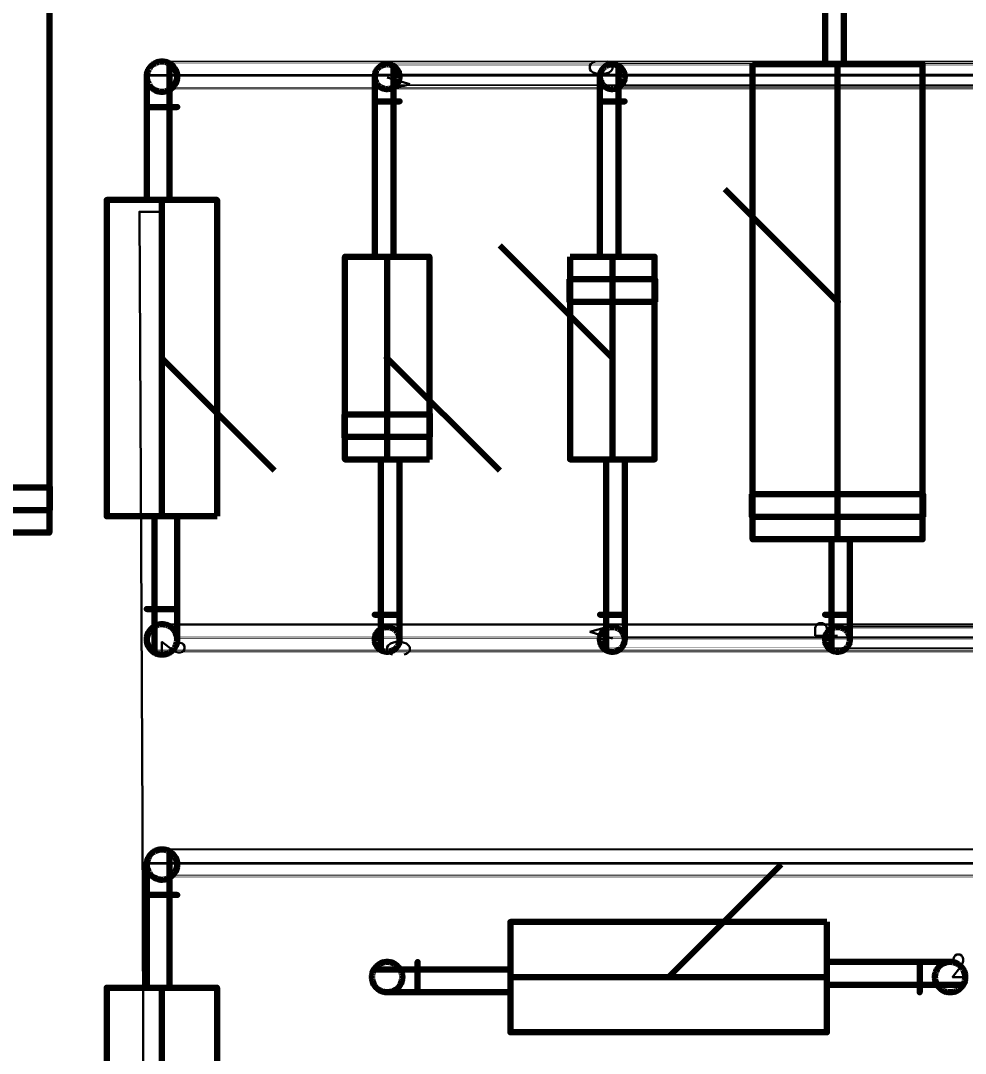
# Model space of a CAD drawing. Header units: inches. Extents: x -0.4 to 8, y -0.5 to 10.5.
# Drawn here: x 2.075 to 2.914, y 5.832 to 6.75 of the extents above; entities that cross this region are included whole.
import ezdxf

# ---------------------------------------------------------------- set-up
doc = ezdxf.new("R2010")
doc.units = ezdxf.units.IN
doc.header["$LTSCALE"] = 0.504853
doc.header["$MEASUREMENT"] = 0
for name, color, linetype in [('1', 7, 'Continuous'), ('2', 7, 'Continuous'), ('25', 7, 'Continuous'), ('3', 7, 'Continuous'), ('35', 7, 'Continuous'), ('5', 7, 'Continuous')]:
    doc.layers.add(name, color=color, linetype=linetype)
doc.styles.get("Standard").update_dxf_attribs({"font": 'ROMANS.SHX'})

# ---------------------------------------------------------------- blocks, each defined once
blk = doc.blocks.new('C9')
at = {"color": 1, "linetype": 'Continuous', "lineweight": 211}
for p, q in [((0.705, 0.1, 0.1), (0.095, 0.1, 0.1)), ((0.705, 0.1, 0.1), (0.095, 0.1, 0.1)), ((0.705, 0.1, 0.1), (0.095, 0.1, 0.1)), ((0.135, 0.1005, 0.1), (0.115, 0.1005, 0.1)), ((0.705, 0), (0.095, 0)), ((0.095, 0, 0.2), (0.705, 0, 0.2)), ((0.705, 0), (0.095, 0)), ((0.095, 0, 0.2), (0.705, 0, 0.2)), ((0.705, 0), (0.095, 0)), ((0.095, 0, 0.2), (0.705, 0, 0.2)), ((0.135, 0, -0.0005), (0.115, 0, -0.0005)), ((0.115, 0, 0.2005), (0.135, 0, 0.2005)), ((0.705, -0.1, 0.1), (0.095, -0.1, 0.1)), ((0.705, -0.1, 0.1), (0.095, -0.1, 0.1)), ((0.705, -0.1, 0.1), (0.095, -0.1, 0.1)), ((0.135, -0.1005, 0.1), (0.115, -0.1005, 0.1))]:
    blk.add_line(p, q, dxfattribs=at)
at = {"color": 1, "linetype": 'Continuous', "lineweight": 211, "extrusion": (-1, 0, 0)}
for centre, radius in [((0, 0.1, -0.095), 0.1), ((0, 0.1, -0.095), 0.1), ((0, 0.1, -0.095), 0.1), ((0, 0.1, -0.115), 0.1005)]:
    blk.add_circle(centre, radius, dxfattribs=at)
at = {"color": 1, "linetype": 'Continuous', "lineweight": 211, "extrusion": (1, 0, 0)}
for centre, radius in [((0, 0.1, 0.095), 0.1), ((0, 0.1, 0.135), 0.1005), ((0, 0.1, 0.705), 0.1), ((0, 0.1, 0.705), 0.1), ((0, 0.1, 0.705), 0.1), ((0, 0.1, 0.705), 0.1)]:
    blk.add_circle(centre, radius, dxfattribs=at)
at = {"layer": '1', "color": 2, "linetype": 'Continuous', "lineweight": 211}
for points, weights, knots in [([(0, -0.011, -0.082), (-0.019053, -0.011, -0.082), (-0.009526, 0.0055, -0.082), (0, 0.022, -0.082), (0.009526, 0.0055, -0.082), (0.019053, -0.011, -0.082), (0, -0.011, -0.082)], [1, 0.5, 1, 0.5, 1, 0.5, 1], [0, 0, 0, 0.3333333, 0.3333333, 0.6666667, 0.6666667, 1, 1, 1]), ([(0, -0.011, 0.078), (-0.019053, -0.011, 0.078), (-0.009526, 0.0055, 0.078), (0, 0.022, 0.078), (0.009526, 0.0055, 0.078), (0.019053, -0.011, 0.078), (0, -0.011, 0.078)], [1, 0.5, 1, 0.5, 1, 0.5, 1], [0, 0, 0, 0.3333333, 0.3333333, 0.6666667, 0.6666667, 1, 1, 1]), ([(0.022, -0.011, 0.1), (0.022, -0.011, 0.119053), (0.022, 0.0055, 0.109526), (0.022, 0.022, 0.1), (0.022, 0.0055, 0.090474), (0.022, -0.011, 0.080947), (0.022, -0.011, 0.1)], [1, 0.5, 1, 0.5, 1, 0.5, 1], [0, 0, 0, 0.3333333, 0.3333333, 0.6666667, 0.6666667, 1, 1, 1]), ([(0.095, -0.011, 0.1), (0.095, -0.011, 0.080947), (0.095, 0.0055, 0.090474), (0.095, 0.022, 0.1), (0.095, 0.0055, 0.109526), (0.095, -0.011, 0.119053), (0.095, -0.011, 0.1)], [1, 0.5, 1, 0.5, 1, 0.5, 1], [0, 0, 0, 0.3333333, 0.3333333, 0.6666667, 0.6666667, 1, 1, 1]), ([(0.8, 0.011, -0.082), (0.8, 0.011, -0.002), (0.8, 0.011, 0.078), (0.8, 0.011, 0.1), (0.778, 0.011, 0.1), (0.7415, 0.011, 0.1), (0.705, 0.011, 0.1)], [1, 1, 1, 0.707106781187, 1, 1, 1], [0, 0, 0, 0.605802, 0.605802, 0.7236028, 0.7236028, 1, 1, 1]), ([(0.705, 0.011, 0.1), (0.705, 0.011, 0.080947), (0.705, -0.0055, 0.090474), (0.705, -0.022, 0.1), (0.705, -0.0055, 0.109526), (0.705, 0.011, 0.119053), (0.705, 0.011, 0.1)], [1, 0.5, 1, 0.5, 1, 0.5, 1], [0, 0, 0, 0.3333333, 0.3333333, 0.6666667, 0.6666667, 1, 1, 1]), ([(0.778, 0.011, 0.1), (0.778, 0.011, 0.119053), (0.778, -0.0055, 0.109526), (0.778, -0.022, 0.1), (0.778, -0.0055, 0.090474), (0.778, 0.011, 0.080947), (0.778, 0.011, 0.1)], [1, 0.5, 1, 0.5, 1, 0.5, 1], [0, 0, 0, 0.3333333, 0.3333333, 0.6666667, 0.6666667, 1, 1, 1]), ([(0.8, 0.011, 0.078), (0.819053, 0.011, 0.078), (0.809526, -0.0055, 0.078), (0.8, -0.022, 0.078), (0.790474, -0.0055, 0.078), (0.780947, 0.011, 0.078), (0.8, 0.011, 0.078)], [1, 0.5, 1, 0.5, 1, 0.5, 1], [0, 0, 0, 0.3333333, 0.3333333, 0.6666667, 0.6666667, 1, 1, 1]), ([(0.8, 0.011, -0.082), (0.819053, 0.011, -0.082), (0.809526, -0.0055, -0.082), (0.8, -0.022, -0.082), (0.790474, -0.0055, -0.082), (0.780947, 0.011, -0.082), (0.8, 0.011, -0.082)], [1, 0.5, 1, 0.5, 1, 0.5, 1], [0, 0, 0, 0.3333333, 0.3333333, 0.6666667, 0.6666667, 1, 1, 1]), ([(0.095, 0.0055, 0.109526), (0.0585, 0.0055, 0.109526), (0.022, 0.0055, 0.109526), (-0.009526, 0.0055, 0.109526), (-0.009526, 0.0055, 0.078), (-0.009526, 0.0055, -0.002), (-0.009526, 0.0055, -0.082)], [1, 1, 1, 0.707106781187, 1, 1, 1], [0, 0, 0, 0.2763972, 0.2763972, 0.394198, 0.394198, 1, 1, 1]), ([(0.095, 0.0055, 0.090474), (0.0585, 0.0055, 0.090474), (0.022, 0.0055, 0.090474), (0.009526, 0.0055, 0.090474), (0.009526, 0.0055, 0.078), (0.009526, 0.0055, -0.002), (0.009526, 0.0055, -0.082)], [1, 1, 1, 0.707106781187, 1, 1, 1], [0, 0, 0, 0.2763972, 0.2763972, 0.394198, 0.394198, 1, 1, 1]), ([(0.705, -0.0055, 0.109526), (0.7415, -0.0055, 0.109526), (0.778, -0.0055, 0.109526), (0.809526, -0.0055, 0.109526), (0.809526, -0.0055, 0.078), (0.809526, -0.0055, -0.002), (0.809526, -0.0055, -0.082)], [1, 1, 1, 0.707106781187, 1, 1, 1], [0, 0, 0, 0.2763972, 0.2763972, 0.394198, 0.394198, 1, 1, 1]), ([(0.705, -0.0055, 0.090474), (0.7415, -0.0055, 0.090474), (0.778, -0.0055, 0.090474), (0.790474, -0.0055, 0.090474), (0.790474, -0.0055, 0.078), (0.790474, -0.0055, -0.002), (0.790474, -0.0055, -0.082)], [1, 1, 1, 0.707106781187, 1, 1, 1], [0, 0, 0, 0.2763972, 0.2763972, 0.394198, 0.394198, 1, 1, 1]), ([(0, -0.011, -0.082), (0, -0.011, -0.002), (0, -0.011, 0.078), (0, -0.011, 0.1), (0.022, -0.011, 0.1), (0.0585, -0.011, 0.1), (0.095, -0.011, 0.1)], [1, 1, 1, 0.707106781187, 1, 1, 1], [0, 0, 0, 0.605802, 0.605802, 0.7236028, 0.7236028, 1, 1, 1])]:
    blk.add_rational_spline(points, weights, degree=2, knots=knots, dxfattribs=at)
at = {"layer": '2', "color": 2, "linetype": 'Continuous', "lineweight": 211}
blk.add_line((0.4, 0, 0.1), (0.5, 0.1, 0.2), dxfattribs=at)
blk.add_point((0.4, 0, 0.1), dxfattribs=at)
at = {"layer": '3', "color": 2, "linetype": 'Continuous', "lineweight": 211, "char_height": 0.02, "attachment_point": 1}
for s, insert in [('{\\W0.934950;P}', (0, 0.02)), ('{\\W0.934950;N}', (0.8, 0.02))]:
    blk.add_mtext(s, dxfattribs=dict(at, insert=insert))
blk = doc.blocks.new('CR4')
at = {"color": 1, "linetype": 'Continuous', "lineweight": 211}
for p, q in [((0.34, 0.0375, 0.0375), (0.16, 0.0375, 0.0375)), ((0.34, 0.0375, 0.0375), (0.16, 0.0375, 0.0375)), ((0.34, 0.0375, 0.0375), (0.16, 0.0375, 0.0375)), ((0.32, 0.038, 0.0375), (0.3, 0.038, 0.0375)), ((0.34, 0), (0.16, 0)), ((0.16, 0, 0.075), (0.34, 0, 0.075)), ((0.34, 0), (0.16, 0)), ((0.16, 0, 0.075), (0.34, 0, 0.075)), ((0.34, 0), (0.16, 0)), ((0.16, 0, 0.075), (0.34, 0, 0.075)), ((0.3, 0, 0.0755), (0.32, 0, 0.0755)), ((0.3, 0, -0.0005), (0.32, 0, -0.0005)), ((0.34, -0.0375, 0.0375), (0.16, -0.0375, 0.0375)), ((0.34, -0.0375, 0.0375), (0.16, -0.0375, 0.0375)), ((0.34, -0.0375, 0.0375), (0.16, -0.0375, 0.0375)), ((0.3, -0.038, 0.0375), (0.32, -0.038, 0.0375))]:
    blk.add_line(p, q, dxfattribs=at)
at = {"color": 1, "linetype": 'Continuous', "lineweight": 211, "extrusion": (-1, 0, 0)}
for centre, radius in [((0, 0.0375, -0.16), 0.0375), ((0, 0.0375, -0.16), 0.0375), ((0, 0.0375, -0.16), 0.0375), ((0, 0.0375, -0.3), 0.038)]:
    blk.add_circle(centre, radius, dxfattribs=at)
at = {"color": 1, "linetype": 'Continuous', "lineweight": 211, "extrusion": (1, 0, 0)}
for centre, radius in [((0, 0.0375, 0.16), 0.0375), ((0, 0.0375, 0.32), 0.038), ((0, 0.0375, 0.34), 0.0375), ((0, 0.0375, 0.34), 0.0375), ((0, 0.0375, 0.34), 0.0375), ((0, 0.0375, 0.34), 0.0375)]:
    blk.add_circle(centre, radius, dxfattribs=at)
at = {"layer": '1', "color": 2, "linetype": 'Continuous', "lineweight": 211}
for points, weights, knots in [([(0, -0.011, -0.082), (-0.019053, -0.011, -0.082), (-0.009526, 0.0055, -0.082), (0, 0.022, -0.082), (0.009526, 0.0055, -0.082), (0.019053, -0.011, -0.082), (0, -0.011, -0.082)], [1, 0.5, 1, 0.5, 1, 0.5, 1], [0, 0, 0, 0.3333333, 0.3333333, 0.6666667, 0.6666667, 1, 1, 1]), ([(0, -0.011, 0.0155), (-0.019053, -0.011, 0.0155), (-0.009526, 0.0055, 0.0155), (0, 0.022, 0.0155), (0.009526, 0.0055, 0.0155), (0.019053, -0.011, 0.0155), (0, -0.011, 0.0155)], [1, 0.5, 1, 0.5, 1, 0.5, 1], [0, 0, 0, 0.3333333, 0.3333333, 0.6666667, 0.6666667, 1, 1, 1]), ([(0.022, -0.011, 0.0375), (0.022, -0.011, 0.056553), (0.022, 0.0055, 0.047026), (0.022, 0.022, 0.0375), (0.022, 0.0055, 0.027974), (0.022, -0.011, 0.018447), (0.022, -0.011, 0.0375)], [1, 0.5, 1, 0.5, 1, 0.5, 1], [0, 0, 0, 0.3333333, 0.3333333, 0.6666667, 0.6666667, 1, 1, 1]), ([(0.16, -0.011, 0.0375), (0.16, -0.011, 0.018447), (0.16, 0.0055, 0.027974), (0.16, 0.022, 0.0375), (0.16, 0.0055, 0.047026), (0.16, -0.011, 0.056553), (0.16, -0.011, 0.0375)], [1, 0.5, 1, 0.5, 1, 0.5, 1], [0, 0, 0, 0.3333333, 0.3333333, 0.6666667, 0.6666667, 1, 1, 1]), ([(0.5, 0.011, -0.082), (0.5, 0.011, -0.03325), (0.5, 0.011, 0.0155), (0.5, 0.011, 0.0375), (0.478, 0.011, 0.0375), (0.409, 0.011, 0.0375), (0.34, 0.011, 0.0375)], [1, 1, 1, 0.707106781187, 1, 1, 1], [0, 0, 0, 0.365699, 0.365699, 0.4823952, 0.4823952, 1, 1, 1]), ([(0.34, 0.011, 0.0375), (0.34, 0.011, 0.018447), (0.34, -0.0055, 0.027974), (0.34, -0.022, 0.0375), (0.34, -0.0055, 0.047026), (0.34, 0.011, 0.056553), (0.34, 0.011, 0.0375)], [1, 0.5, 1, 0.5, 1, 0.5, 1], [0, 0, 0, 0.3333333, 0.3333333, 0.6666667, 0.6666667, 1, 1, 1]), ([(0.478, 0.011, 0.0375), (0.478, 0.011, 0.056553), (0.478, -0.0055, 0.047026), (0.478, -0.022, 0.0375), (0.478, -0.0055, 0.027974), (0.478, 0.011, 0.018447), (0.478, 0.011, 0.0375)], [1, 0.5, 1, 0.5, 1, 0.5, 1], [0, 0, 0, 0.3333333, 0.3333333, 0.6666667, 0.6666667, 1, 1, 1]), ([(0.5, 0.011, 0.0155), (0.519053, 0.011, 0.0155), (0.509526, -0.0055, 0.0155), (0.5, -0.022, 0.0155), (0.490474, -0.0055, 0.0155), (0.480947, 0.011, 0.0155), (0.5, 0.011, 0.0155)], [1, 0.5, 1, 0.5, 1, 0.5, 1], [0, 0, 0, 0.3333333, 0.3333333, 0.6666667, 0.6666667, 1, 1, 1]), ([(0.5, 0.011, -0.082), (0.519053, 0.011, -0.082), (0.509526, -0.0055, -0.082), (0.5, -0.022, -0.082), (0.490474, -0.0055, -0.082), (0.480947, 0.011, -0.082), (0.5, 0.011, -0.082)], [1, 0.5, 1, 0.5, 1, 0.5, 1], [0, 0, 0, 0.3333333, 0.3333333, 0.6666667, 0.6666667, 1, 1, 1]), ([(0.16, 0.0055, 0.047026), (0.091, 0.0055, 0.047026), (0.022, 0.0055, 0.047026), (-0.009526, 0.0055, 0.047026), (-0.009526, 0.0055, 0.0155), (-0.009526, 0.0055, -0.03325), (-0.009526, 0.0055, -0.082)], [1, 1, 1, 0.707106781187, 1, 1, 1], [0, 0, 0, 0.5176048, 0.5176048, 0.634301, 0.634301, 1, 1, 1]), ([(0.16, 0.0055, 0.027974), (0.091, 0.0055, 0.027974), (0.022, 0.0055, 0.027974), (0.009526, 0.0055, 0.027974), (0.009526, 0.0055, 0.0155), (0.009526, 0.0055, -0.03325), (0.009526, 0.0055, -0.082)], [1, 1, 1, 0.707106781187, 1, 1, 1], [0, 0, 0, 0.5176048, 0.5176048, 0.634301, 0.634301, 1, 1, 1]), ([(0.34, -0.0055, 0.047026), (0.409, -0.0055, 0.047026), (0.478, -0.0055, 0.047026), (0.509526, -0.0055, 0.047026), (0.509526, -0.0055, 0.0155), (0.509526, -0.0055, -0.03325), (0.509526, -0.0055, -0.082)], [1, 1, 1, 0.707106781187, 1, 1, 1], [0, 0, 0, 0.5176048, 0.5176048, 0.634301, 0.634301, 1, 1, 1]), ([(0.34, -0.0055, 0.027974), (0.409, -0.0055, 0.027974), (0.478, -0.0055, 0.027974), (0.490474, -0.0055, 0.027974), (0.490474, -0.0055, 0.0155), (0.490474, -0.0055, -0.03325), (0.490474, -0.0055, -0.082)], [1, 1, 1, 0.707106781187, 1, 1, 1], [0, 0, 0, 0.5176048, 0.5176048, 0.634301, 0.634301, 1, 1, 1]), ([(0, -0.011, -0.082), (0, -0.011, -0.03325), (0, -0.011, 0.0155), (0, -0.011, 0.0375), (0.022, -0.011, 0.0375), (0.091, -0.011, 0.0375), (0.16, -0.011, 0.0375)], [1, 1, 1, 0.707106781187, 1, 1, 1], [0, 0, 0, 0.365699, 0.365699, 0.4823952, 0.4823952, 1, 1, 1])]:
    blk.add_rational_spline(points, weights, degree=2, knots=knots, dxfattribs=at)
at = {"layer": '2', "color": 2, "linetype": 'Continuous', "lineweight": 211}
blk.add_line((0.25, 0, 0.0375), (0.35, 0.1, 0.1375), dxfattribs=at)
blk.add_point((0.25, 0, 0.0375), dxfattribs=at)
at = {"layer": '3', "color": 2, "linetype": 'Continuous', "lineweight": 211, "char_height": 0.02, "attachment_point": 1}
for s, insert in [('{\\W0.859491;A}', (0, 0.02)), ('{\\W0.872620;C}', (0.5, 0.02))]:
    blk.add_mtext(s, dxfattribs=dict(at, insert=insert))
blk = doc.blocks.new('CR5')
at = {"color": 1, "linetype": 'Continuous', "lineweight": 211}
for p, q in [((0.34, 0.0375, 0.0375), (0.16, 0.0375, 0.0375)), ((0.34, 0.0375, 0.0375), (0.16, 0.0375, 0.0375)), ((0.34, 0.0375, 0.0375), (0.16, 0.0375, 0.0375)), ((0.32, 0.038, 0.0375), (0.3, 0.038, 0.0375)), ((0.34, 0), (0.16, 0)), ((0.16, 0, 0.075), (0.34, 0, 0.075)), ((0.34, 0), (0.16, 0)), ((0.16, 0, 0.075), (0.34, 0, 0.075)), ((0.34, 0), (0.16, 0)), ((0.16, 0, 0.075), (0.34, 0, 0.075)), ((0.3, 0, 0.0755), (0.32, 0, 0.0755)), ((0.3, 0, -0.0005), (0.32, 0, -0.0005)), ((0.34, -0.0375, 0.0375), (0.16, -0.0375, 0.0375)), ((0.34, -0.0375, 0.0375), (0.16, -0.0375, 0.0375)), ((0.34, -0.0375, 0.0375), (0.16, -0.0375, 0.0375)), ((0.3, -0.038, 0.0375), (0.32, -0.038, 0.0375))]:
    blk.add_line(p, q, dxfattribs=at)
at = {"color": 1, "linetype": 'Continuous', "lineweight": 211, "extrusion": (-1, 0, 0)}
for centre, radius in [((0, 0.0375, -0.16), 0.0375), ((0, 0.0375, -0.16), 0.0375), ((0, 0.0375, -0.16), 0.0375), ((0, 0.0375, -0.3), 0.038)]:
    blk.add_circle(centre, radius, dxfattribs=at)
at = {"color": 1, "linetype": 'Continuous', "lineweight": 211, "extrusion": (1, 0, 0)}
for centre, radius in [((0, 0.0375, 0.16), 0.0375), ((0, 0.0375, 0.32), 0.038), ((0, 0.0375, 0.34), 0.0375), ((0, 0.0375, 0.34), 0.0375), ((0, 0.0375, 0.34), 0.0375), ((0, 0.0375, 0.34), 0.0375)]:
    blk.add_circle(centre, radius, dxfattribs=at)
at = {"layer": '1', "color": 2, "linetype": 'Continuous', "lineweight": 211}
for points, weights, knots in [([(0, -0.011, -0.082), (-0.019053, -0.011, -0.082), (-0.009526, 0.0055, -0.082), (0, 0.022, -0.082), (0.009526, 0.0055, -0.082), (0.019053, -0.011, -0.082), (0, -0.011, -0.082)], [1, 0.5, 1, 0.5, 1, 0.5, 1], [0, 0, 0, 0.3333333, 0.3333333, 0.6666667, 0.6666667, 1, 1, 1]), ([(0, -0.011, 0.0155), (-0.019053, -0.011, 0.0155), (-0.009526, 0.0055, 0.0155), (0, 0.022, 0.0155), (0.009526, 0.0055, 0.0155), (0.019053, -0.011, 0.0155), (0, -0.011, 0.0155)], [1, 0.5, 1, 0.5, 1, 0.5, 1], [0, 0, 0, 0.3333333, 0.3333333, 0.6666667, 0.6666667, 1, 1, 1]), ([(0.022, -0.011, 0.0375), (0.022, -0.011, 0.056553), (0.022, 0.0055, 0.047026), (0.022, 0.022, 0.0375), (0.022, 0.0055, 0.027974), (0.022, -0.011, 0.018447), (0.022, -0.011, 0.0375)], [1, 0.5, 1, 0.5, 1, 0.5, 1], [0, 0, 0, 0.3333333, 0.3333333, 0.6666667, 0.6666667, 1, 1, 1]), ([(0.16, -0.011, 0.0375), (0.16, -0.011, 0.018447), (0.16, 0.0055, 0.027974), (0.16, 0.022, 0.0375), (0.16, 0.0055, 0.047026), (0.16, -0.011, 0.056553), (0.16, -0.011, 0.0375)], [1, 0.5, 1, 0.5, 1, 0.5, 1], [0, 0, 0, 0.3333333, 0.3333333, 0.6666667, 0.6666667, 1, 1, 1]), ([(0.5, 0.011, -0.082), (0.5, 0.011, -0.03325), (0.5, 0.011, 0.0155), (0.5, 0.011, 0.0375), (0.478, 0.011, 0.0375), (0.409, 0.011, 0.0375), (0.34, 0.011, 0.0375)], [1, 1, 1, 0.707106781187, 1, 1, 1], [0, 0, 0, 0.365699, 0.365699, 0.4823952, 0.4823952, 1, 1, 1]), ([(0.34, 0.011, 0.0375), (0.34, 0.011, 0.018447), (0.34, -0.0055, 0.027974), (0.34, -0.022, 0.0375), (0.34, -0.0055, 0.047026), (0.34, 0.011, 0.056553), (0.34, 0.011, 0.0375)], [1, 0.5, 1, 0.5, 1, 0.5, 1], [0, 0, 0, 0.3333333, 0.3333333, 0.6666667, 0.6666667, 1, 1, 1]), ([(0.478, 0.011, 0.0375), (0.478, 0.011, 0.056553), (0.478, -0.0055, 0.047026), (0.478, -0.022, 0.0375), (0.478, -0.0055, 0.027974), (0.478, 0.011, 0.018447), (0.478, 0.011, 0.0375)], [1, 0.5, 1, 0.5, 1, 0.5, 1], [0, 0, 0, 0.3333333, 0.3333333, 0.6666667, 0.6666667, 1, 1, 1]), ([(0.5, 0.011, 0.0155), (0.519053, 0.011, 0.0155), (0.509526, -0.0055, 0.0155), (0.5, -0.022, 0.0155), (0.490474, -0.0055, 0.0155), (0.480947, 0.011, 0.0155), (0.5, 0.011, 0.0155)], [1, 0.5, 1, 0.5, 1, 0.5, 1], [0, 0, 0, 0.3333333, 0.3333333, 0.6666667, 0.6666667, 1, 1, 1]), ([(0.5, 0.011, -0.082), (0.519053, 0.011, -0.082), (0.509526, -0.0055, -0.082), (0.5, -0.022, -0.082), (0.490474, -0.0055, -0.082), (0.480947, 0.011, -0.082), (0.5, 0.011, -0.082)], [1, 0.5, 1, 0.5, 1, 0.5, 1], [0, 0, 0, 0.3333333, 0.3333333, 0.6666667, 0.6666667, 1, 1, 1]), ([(0.16, 0.0055, 0.047026), (0.091, 0.0055, 0.047026), (0.022, 0.0055, 0.047026), (-0.009526, 0.0055, 0.047026), (-0.009526, 0.0055, 0.0155), (-0.009526, 0.0055, -0.03325), (-0.009526, 0.0055, -0.082)], [1, 1, 1, 0.707106781187, 1, 1, 1], [0, 0, 0, 0.5176048, 0.5176048, 0.634301, 0.634301, 1, 1, 1]), ([(0.16, 0.0055, 0.027974), (0.091, 0.0055, 0.027974), (0.022, 0.0055, 0.027974), (0.009526, 0.0055, 0.027974), (0.009526, 0.0055, 0.0155), (0.009526, 0.0055, -0.03325), (0.009526, 0.0055, -0.082)], [1, 1, 1, 0.707106781187, 1, 1, 1], [0, 0, 0, 0.5176048, 0.5176048, 0.634301, 0.634301, 1, 1, 1]), ([(0.34, -0.0055, 0.047026), (0.409, -0.0055, 0.047026), (0.478, -0.0055, 0.047026), (0.509526, -0.0055, 0.047026), (0.509526, -0.0055, 0.0155), (0.509526, -0.0055, -0.03325), (0.509526, -0.0055, -0.082)], [1, 1, 1, 0.707106781187, 1, 1, 1], [0, 0, 0, 0.5176048, 0.5176048, 0.634301, 0.634301, 1, 1, 1]), ([(0.34, -0.0055, 0.027974), (0.409, -0.0055, 0.027974), (0.478, -0.0055, 0.027974), (0.490474, -0.0055, 0.027974), (0.490474, -0.0055, 0.0155), (0.490474, -0.0055, -0.03325), (0.490474, -0.0055, -0.082)], [1, 1, 1, 0.707106781187, 1, 1, 1], [0, 0, 0, 0.5176048, 0.5176048, 0.634301, 0.634301, 1, 1, 1]), ([(0, -0.011, -0.082), (0, -0.011, -0.03325), (0, -0.011, 0.0155), (0, -0.011, 0.0375), (0.022, -0.011, 0.0375), (0.091, -0.011, 0.0375), (0.16, -0.011, 0.0375)], [1, 1, 1, 0.707106781187, 1, 1, 1], [0, 0, 0, 0.365699, 0.365699, 0.4823952, 0.4823952, 1, 1, 1])]:
    blk.add_rational_spline(points, weights, degree=2, knots=knots, dxfattribs=at)
at = {"layer": '2', "color": 2, "linetype": 'Continuous', "lineweight": 211}
blk.add_line((0.25, 0, 0.0375), (0.35, 0.1, 0.1375), dxfattribs=at)
blk.add_point((0.25, 0, 0.0375), dxfattribs=at)
at = {"layer": '3', "color": 2, "linetype": 'Continuous', "lineweight": 211, "char_height": 0.02, "attachment_point": 1}
for s, insert in [('{\\W0.859491;A}', (0, 0.02)), ('{\\W0.872620;C}', (0.5, 0.02))]:
    blk.add_mtext(s, dxfattribs=dict(at, insert=insert))
blk = doc.blocks.new('35085')
at = {"color": 1, "linetype": 'Continuous', "lineweight": 211}
for p, q in [((0.3905, 0.049, 0.049), (0.1095, 0.049, 0.049)), ((0.3905, 0.049, 0.049), (0.1095, 0.049, 0.049)), ((0.3905, 0.049, 0.049), (0.1095, 0.049, 0.049)), ((0.1095, 0, 0.098), (0.3905, 0, 0.098)), ((0.3905, 0), (0.1095, 0)), ((0.1095, 0, 0.098), (0.3905, 0, 0.098)), ((0.3905, 0), (0.1095, 0)), ((0.1095, 0, 0.098), (0.3905, 0, 0.098)), ((0.3905, 0), (0.1095, 0)), ((0.3905, -0.049, 0.049), (0.1095, -0.049, 0.049)), ((0.3905, -0.049, 0.049), (0.1095, -0.049, 0.049)), ((0.3905, -0.049, 0.049), (0.1095, -0.049, 0.049))]:
    blk.add_line(p, q, dxfattribs=at)
at = {"color": 1, "linetype": 'Continuous', "lineweight": 211, "extrusion": (-1, 0, 0)}
blk.add_circle((0, 0.049, -0.1095), 0.049, dxfattribs=at)
blk.add_circle((0, 0.049, -0.1095), 0.049, dxfattribs=at)
blk.add_circle((0, 0.049, -0.1095), 0.049, dxfattribs=at)
at = {"color": 1, "linetype": 'Continuous', "lineweight": 211, "extrusion": (1, 0, 0)}
for centre in [(0, 0.049, 0.1095), (0, 0.049, 0.3905), (0, 0.049, 0.3905), (0, 0.049, 0.3905), (0, 0.049, 0.3905)]:
    blk.add_circle(centre, 0.049, dxfattribs=at)
at = {"layer": '1', "color": 2, "linetype": 'Continuous', "lineweight": 211}
for points, weights, knots in [([(0, -0.0135, -0.082), (-0.023383, -0.0135, -0.082), (-0.011691, 0.00675, -0.082), (0, 0.027, -0.082), (0.011691, 0.00675, -0.082), (0.023383, -0.0135, -0.082), (0, -0.0135, -0.082)], [1, 0.5, 1, 0.5, 1, 0.5, 1], [0, 0, 0, 0.3333333, 0.3333333, 0.6666667, 0.6666667, 1, 1, 1]), ([(0, -0.0135, 0.022), (-0.023383, -0.0135, 0.022), (-0.011691, 0.00675, 0.022), (0, 0.027, 0.022), (0.011691, 0.00675, 0.022), (0.023383, -0.0135, 0.022), (0, -0.0135, 0.022)], [1, 0.5, 1, 0.5, 1, 0.5, 1], [0, 0, 0, 0.3333333, 0.3333333, 0.6666667, 0.6666667, 1, 1, 1]), ([(0.027, -0.0135, 0.049), (0.027, -0.0135, 0.072383), (0.027, 0.00675, 0.060691), (0.027, 0.027, 0.049), (0.027, 0.00675, 0.037309), (0.027, -0.0135, 0.025617), (0.027, -0.0135, 0.049)], [1, 0.5, 1, 0.5, 1, 0.5, 1], [0, 0, 0, 0.3333333, 0.3333333, 0.6666667, 0.6666667, 1, 1, 1]), ([(0.1095, -0.0135, 0.049), (0.1095, -0.0135, 0.025617), (0.1095, 0.00675, 0.037309), (0.1095, 0.027, 0.049), (0.1095, 0.00675, 0.060691), (0.1095, -0.0135, 0.072383), (0.1095, -0.0135, 0.049)], [1, 0.5, 1, 0.5, 1, 0.5, 1], [0, 0, 0, 0.3333333, 0.3333333, 0.6666667, 0.6666667, 1, 1, 1]), ([(0.5, 0.0135, -0.082), (0.5, 0.0135, -0.03), (0.5, 0.0135, 0.022), (0.5, 0.0135, 0.049), (0.473, 0.0135, 0.049), (0.43175, 0.0135, 0.049), (0.3905, 0.0135, 0.049)], [1, 1, 1, 0.707106781187, 1, 1, 1], [0, 0, 0, 0.4628728, 0.4628728, 0.6328173, 0.6328173, 1, 1, 1]), ([(0.3905, 0.0135, 0.049), (0.3905, 0.0135, 0.025617), (0.3905, -0.00675, 0.037309), (0.3905, -0.027, 0.049), (0.3905, -0.00675, 0.060691), (0.3905, 0.0135, 0.072383), (0.3905, 0.0135, 0.049)], [1, 0.5, 1, 0.5, 1, 0.5, 1], [0, 0, 0, 0.3333333, 0.3333333, 0.6666667, 0.6666667, 1, 1, 1]), ([(0.473, 0.0135, 0.049), (0.473, 0.0135, 0.072383), (0.473, -0.00675, 0.060691), (0.473, -0.027, 0.049), (0.473, -0.00675, 0.037309), (0.473, 0.0135, 0.025617), (0.473, 0.0135, 0.049)], [1, 0.5, 1, 0.5, 1, 0.5, 1], [0, 0, 0, 0.3333333, 0.3333333, 0.6666667, 0.6666667, 1, 1, 1]), ([(0.5, 0.0135, 0.022), (0.523383, 0.0135, 0.022), (0.511691, -0.00675, 0.022), (0.5, -0.027, 0.022), (0.488309, -0.00675, 0.022), (0.476617, 0.0135, 0.022), (0.5, 0.0135, 0.022)], [1, 0.5, 1, 0.5, 1, 0.5, 1], [0, 0, 0, 0.3333333, 0.3333333, 0.6666667, 0.6666667, 1, 1, 1]), ([(0.5, 0.0135, -0.082), (0.523383, 0.0135, -0.082), (0.511691, -0.00675, -0.082), (0.5, -0.027, -0.082), (0.488309, -0.00675, -0.082), (0.476617, 0.0135, -0.082), (0.5, 0.0135, -0.082)], [1, 0.5, 1, 0.5, 1, 0.5, 1], [0, 0, 0, 0.3333333, 0.3333333, 0.6666667, 0.6666667, 1, 1, 1]), ([(0.1095, 0.00675, 0.060691), (0.06825, 0.00675, 0.060691), (0.027, 0.00675, 0.060691), (-0.011691, 0.00675, 0.060691), (-0.011691, 0.00675, 0.022), (-0.011691, 0.00675, -0.03), (-0.011691, 0.00675, -0.082)], [1, 1, 1, 0.707106781187, 1, 1, 1], [0, 0, 0, 0.3671827, 0.3671827, 0.5371272, 0.5371272, 1, 1, 1]), ([(0.1095, 0.00675, 0.037309), (0.06825, 0.00675, 0.037309), (0.027, 0.00675, 0.037309), (0.011691, 0.00675, 0.037309), (0.011691, 0.00675, 0.022), (0.011691, 0.00675, -0.03), (0.011691, 0.00675, -0.082)], [1, 1, 1, 0.707106781187, 1, 1, 1], [0, 0, 0, 0.3671827, 0.3671827, 0.5371272, 0.5371272, 1, 1, 1]), ([(0.3905, -0.00675, 0.060691), (0.43175, -0.00675, 0.060691), (0.473, -0.00675, 0.060691), (0.511691, -0.00675, 0.060691), (0.511691, -0.00675, 0.022), (0.511691, -0.00675, -0.03), (0.511691, -0.00675, -0.082)], [1, 1, 1, 0.707106781187, 1, 1, 1], [0, 0, 0, 0.3671827, 0.3671827, 0.5371272, 0.5371272, 1, 1, 1]), ([(0.3905, -0.00675, 0.037309), (0.43175, -0.00675, 0.037309), (0.473, -0.00675, 0.037309), (0.488309, -0.00675, 0.037309), (0.488309, -0.00675, 0.022), (0.488309, -0.00675, -0.03), (0.488309, -0.00675, -0.082)], [1, 1, 1, 0.707106781187, 1, 1, 1], [0, 0, 0, 0.3671827, 0.3671827, 0.5371272, 0.5371272, 1, 1, 1]), ([(0, -0.0135, -0.082), (0, -0.0135, -0.03), (0, -0.0135, 0.022), (0, -0.0135, 0.049), (0.027, -0.0135, 0.049), (0.06825, -0.0135, 0.049), (0.1095, -0.0135, 0.049)], [1, 1, 1, 0.707106781187, 1, 1, 1], [0, 0, 0, 0.4628728, 0.4628728, 0.6328173, 0.6328173, 1, 1, 1])]:
    blk.add_rational_spline(points, weights, degree=2, knots=knots, dxfattribs=at)
at = {"layer": '2', "color": 2, "linetype": 'Continuous', "lineweight": 211}
blk.add_line((0.25, 0, 0.049), (0.35, 0.1, 0.149), dxfattribs=at)
blk.add_point((0.25, 0, 0.049), dxfattribs=at)
at = {"layer": '3', "color": 2, "linetype": 'Continuous', "lineweight": 211, "insert": (0.5, 0.02), "char_height": 0.02, "attachment_point": 1}
blk.add_mtext('{\\W0.852075;2}', dxfattribs=at)
blk = doc.blocks.new('C10')
at = {"color": 1, "linetype": 'Continuous', "lineweight": 211}
for p, q in [((0.511, 0.0755, 0.0755), (0.089, 0.0755, 0.0755)), ((0.511, 0.0755, 0.0755), (0.089, 0.0755, 0.0755)), ((0.511, 0.0755, 0.0755), (0.089, 0.0755, 0.0755)), ((0.129, 0.076, 0.0755), (0.109, 0.076, 0.0755)), ((0.511, 0), (0.089, 0)), ((0.089, 0, 0.151), (0.511, 0, 0.151)), ((0.511, 0), (0.089, 0)), ((0.089, 0, 0.151), (0.511, 0, 0.151)), ((0.511, 0), (0.089, 0)), ((0.089, 0, 0.151), (0.511, 0, 0.151)), ((0.129, 0, -0.0005), (0.109, 0, -0.0005)), ((0.109, 0, 0.1515), (0.129, 0, 0.1515)), ((0.511, -0.0755, 0.0755), (0.089, -0.0755, 0.0755)), ((0.511, -0.0755, 0.0755), (0.089, -0.0755, 0.0755)), ((0.511, -0.0755, 0.0755), (0.089, -0.0755, 0.0755)), ((0.129, -0.076, 0.0755), (0.109, -0.076, 0.0755))]:
    blk.add_line(p, q, dxfattribs=at)
at = {"color": 1, "linetype": 'Continuous', "lineweight": 211, "extrusion": (-1, 0, 0)}
for centre, radius in [((0, 0.0755, -0.089), 0.0755), ((0, 0.0755, -0.089), 0.0755), ((0, 0.0755, -0.089), 0.0755), ((0, 0.0755, -0.109), 0.076)]:
    blk.add_circle(centre, radius, dxfattribs=at)
at = {"color": 1, "linetype": 'Continuous', "lineweight": 211, "extrusion": (1, 0, 0)}
for centre, radius in [((0, 0.0755, 0.089), 0.0755), ((0, 0.0755, 0.129), 0.076), ((0, 0.0755, 0.511), 0.0755), ((0, 0.0755, 0.511), 0.0755), ((0, 0.0755, 0.511), 0.0755), ((0, 0.0755, 0.511), 0.0755)]:
    blk.add_circle(centre, radius, dxfattribs=at)
at = {"layer": '1', "color": 2, "linetype": 'Continuous', "lineweight": 211}
for points, weights, knots in [([(0, -0.011, -0.082), (-0.019053, -0.011, -0.082), (-0.009526, 0.0055, -0.082), (0, 0.022, -0.082), (0.009526, 0.0055, -0.082), (0.019053, -0.011, -0.082), (0, -0.011, -0.082)], [1, 0.5, 1, 0.5, 1, 0.5, 1], [0, 0, 0, 0.3333333, 0.3333333, 0.6666667, 0.6666667, 1, 1, 1]), ([(0, -0.011, 0.0535), (-0.019053, -0.011, 0.0535), (-0.009526, 0.0055, 0.0535), (0, 0.022, 0.0535), (0.009526, 0.0055, 0.0535), (0.019053, -0.011, 0.0535), (0, -0.011, 0.0535)], [1, 0.5, 1, 0.5, 1, 0.5, 1], [0, 0, 0, 0.3333333, 0.3333333, 0.6666667, 0.6666667, 1, 1, 1]), ([(0.022, -0.011, 0.0755), (0.022, -0.011, 0.094553), (0.022, 0.0055, 0.085026), (0.022, 0.022, 0.0755), (0.022, 0.0055, 0.065974), (0.022, -0.011, 0.056447), (0.022, -0.011, 0.0755)], [1, 0.5, 1, 0.5, 1, 0.5, 1], [0, 0, 0, 0.3333333, 0.3333333, 0.6666667, 0.6666667, 1, 1, 1]), ([(0.089, -0.011, 0.0755), (0.089, -0.011, 0.056447), (0.089, 0.0055, 0.065974), (0.089, 0.022, 0.0755), (0.089, 0.0055, 0.085026), (0.089, -0.011, 0.094553), (0.089, -0.011, 0.0755)], [1, 0.5, 1, 0.5, 1, 0.5, 1], [0, 0, 0, 0.3333333, 0.3333333, 0.6666667, 0.6666667, 1, 1, 1]), ([(0.6, 0.011, -0.082), (0.6, 0.011, -0.01425), (0.6, 0.011, 0.0535), (0.6, 0.011, 0.0755), (0.578, 0.011, 0.0755), (0.5445, 0.011, 0.0755), (0.511, 0.011, 0.0755)], [1, 1, 1, 0.707106781187, 1, 1, 1], [0, 0, 0, 0.5800198, 0.5800198, 0.7132005, 0.7132005, 1, 1, 1]), ([(0.511, 0.011, 0.0755), (0.511, 0.011, 0.056447), (0.511, -0.0055, 0.065974), (0.511, -0.022, 0.0755), (0.511, -0.0055, 0.085026), (0.511, 0.011, 0.094553), (0.511, 0.011, 0.0755)], [1, 0.5, 1, 0.5, 1, 0.5, 1], [0, 0, 0, 0.3333333, 0.3333333, 0.6666667, 0.6666667, 1, 1, 1]), ([(0.578, 0.011, 0.0755), (0.578, 0.011, 0.094553), (0.578, -0.0055, 0.085026), (0.578, -0.022, 0.0755), (0.578, -0.0055, 0.065974), (0.578, 0.011, 0.056447), (0.578, 0.011, 0.0755)], [1, 0.5, 1, 0.5, 1, 0.5, 1], [0, 0, 0, 0.3333333, 0.3333333, 0.6666667, 0.6666667, 1, 1, 1]), ([(0.6, 0.011, 0.0535), (0.619053, 0.011, 0.0535), (0.609526, -0.0055, 0.0535), (0.6, -0.022, 0.0535), (0.590474, -0.0055, 0.0535), (0.580947, 0.011, 0.0535), (0.6, 0.011, 0.0535)], [1, 0.5, 1, 0.5, 1, 0.5, 1], [0, 0, 0, 0.3333333, 0.3333333, 0.6666667, 0.6666667, 1, 1, 1]), ([(0.6, 0.011, -0.082), (0.619053, 0.011, -0.082), (0.609526, -0.0055, -0.082), (0.6, -0.022, -0.082), (0.590474, -0.0055, -0.082), (0.580947, 0.011, -0.082), (0.6, 0.011, -0.082)], [1, 0.5, 1, 0.5, 1, 0.5, 1], [0, 0, 0, 0.3333333, 0.3333333, 0.6666667, 0.6666667, 1, 1, 1]), ([(0.089, 0.0055, 0.085026), (0.0555, 0.0055, 0.085026), (0.022, 0.0055, 0.085026), (-0.009526, 0.0055, 0.085026), (-0.009526, 0.0055, 0.0535), (-0.009526, 0.0055, -0.01425), (-0.009526, 0.0055, -0.082)], [1, 1, 1, 0.707106781187, 1, 1, 1], [0, 0, 0, 0.2867995, 0.2867995, 0.4199802, 0.4199802, 1, 1, 1]), ([(0.089, 0.0055, 0.065974), (0.0555, 0.0055, 0.065974), (0.022, 0.0055, 0.065974), (0.009526, 0.0055, 0.065974), (0.009526, 0.0055, 0.0535), (0.009526, 0.0055, -0.01425), (0.009526, 0.0055, -0.082)], [1, 1, 1, 0.707106781187, 1, 1, 1], [0, 0, 0, 0.2867995, 0.2867995, 0.4199802, 0.4199802, 1, 1, 1]), ([(0.511, -0.0055, 0.085026), (0.5445, -0.0055, 0.085026), (0.578, -0.0055, 0.085026), (0.609526, -0.0055, 0.085026), (0.609526, -0.0055, 0.0535), (0.609526, -0.0055, -0.01425), (0.609526, -0.0055, -0.082)], [1, 1, 1, 0.707106781187, 1, 1, 1], [0, 0, 0, 0.2867995, 0.2867995, 0.4199802, 0.4199802, 1, 1, 1]), ([(0.511, -0.0055, 0.065974), (0.5445, -0.0055, 0.065974), (0.578, -0.0055, 0.065974), (0.590474, -0.0055, 0.065974), (0.590474, -0.0055, 0.0535), (0.590474, -0.0055, -0.01425), (0.590474, -0.0055, -0.082)], [1, 1, 1, 0.707106781187, 1, 1, 1], [0, 0, 0, 0.2867995, 0.2867995, 0.4199802, 0.4199802, 1, 1, 1]), ([(0, -0.011, -0.082), (0, -0.011, -0.01425), (0, -0.011, 0.0535), (0, -0.011, 0.0755), (0.022, -0.011, 0.0755), (0.0555, -0.011, 0.0755), (0.089, -0.011, 0.0755)], [1, 1, 1, 0.707106781187, 1, 1, 1], [0, 0, 0, 0.5800198, 0.5800198, 0.7132005, 0.7132005, 1, 1, 1])]:
    blk.add_rational_spline(points, weights, degree=2, knots=knots, dxfattribs=at)
at = {"layer": '2', "color": 2, "linetype": 'Continuous', "lineweight": 211}
blk.add_line((0.3, 0, 0.0755), (0.4, 0.1, 0.1755), dxfattribs=at)
blk.add_point((0.3, 0, 0.0755), dxfattribs=at)
at = {"layer": '3', "color": 2, "linetype": 'Continuous', "lineweight": 211, "char_height": 0.02, "attachment_point": 1}
for s, insert in [('{\\W0.934950;P}', (0, 0.02)), ('{\\W0.934950;N}', (0.6, 0.02))]:
    blk.add_mtext(s, dxfattribs=dict(at, insert=insert))
blk = doc.blocks.new('35493')
at = {"color": 1, "linetype": 'Continuous', "lineweight": 211}
for p, q in [((0.3905, 0.049, 0.049), (0.1095, 0.049, 0.049)), ((0.3905, 0.049, 0.049), (0.1095, 0.049, 0.049)), ((0.3905, 0.049, 0.049), (0.1095, 0.049, 0.049)), ((0.1095, 0, 0.098), (0.3905, 0, 0.098)), ((0.3905, 0), (0.1095, 0)), ((0.1095, 0, 0.098), (0.3905, 0, 0.098)), ((0.3905, 0), (0.1095, 0)), ((0.1095, 0, 0.098), (0.3905, 0, 0.098)), ((0.3905, 0), (0.1095, 0)), ((0.3905, -0.049, 0.049), (0.1095, -0.049, 0.049)), ((0.3905, -0.049, 0.049), (0.1095, -0.049, 0.049)), ((0.3905, -0.049, 0.049), (0.1095, -0.049, 0.049))]:
    blk.add_line(p, q, dxfattribs=at)
at = {"color": 1, "linetype": 'Continuous', "lineweight": 211, "extrusion": (-1, 0, 0)}
blk.add_circle((0, 0.049, -0.1095), 0.049, dxfattribs=at)
blk.add_circle((0, 0.049, -0.1095), 0.049, dxfattribs=at)
blk.add_circle((0, 0.049, -0.1095), 0.049, dxfattribs=at)
at = {"color": 1, "linetype": 'Continuous', "lineweight": 211, "extrusion": (1, 0, 0)}
for centre in [(0, 0.049, 0.1095), (0, 0.049, 0.3905), (0, 0.049, 0.3905), (0, 0.049, 0.3905), (0, 0.049, 0.3905)]:
    blk.add_circle(centre, 0.049, dxfattribs=at)
at = {"layer": '1', "color": 2, "linetype": 'Continuous', "lineweight": 211}
for points, weights, knots in [([(0, -0.0135, -0.082), (-0.023383, -0.0135, -0.082), (-0.011691, 0.00675, -0.082), (0, 0.027, -0.082), (0.011691, 0.00675, -0.082), (0.023383, -0.0135, -0.082), (0, -0.0135, -0.082)], [1, 0.5, 1, 0.5, 1, 0.5, 1], [0, 0, 0, 0.3333333, 0.3333333, 0.6666667, 0.6666667, 1, 1, 1]), ([(0, -0.0135, 0.022), (-0.023383, -0.0135, 0.022), (-0.011691, 0.00675, 0.022), (0, 0.027, 0.022), (0.011691, 0.00675, 0.022), (0.023383, -0.0135, 0.022), (0, -0.0135, 0.022)], [1, 0.5, 1, 0.5, 1, 0.5, 1], [0, 0, 0, 0.3333333, 0.3333333, 0.6666667, 0.6666667, 1, 1, 1]), ([(0.027, -0.0135, 0.049), (0.027, -0.0135, 0.072383), (0.027, 0.00675, 0.060691), (0.027, 0.027, 0.049), (0.027, 0.00675, 0.037309), (0.027, -0.0135, 0.025617), (0.027, -0.0135, 0.049)], [1, 0.5, 1, 0.5, 1, 0.5, 1], [0, 0, 0, 0.3333333, 0.3333333, 0.6666667, 0.6666667, 1, 1, 1]), ([(0.1095, -0.0135, 0.049), (0.1095, -0.0135, 0.025617), (0.1095, 0.00675, 0.037309), (0.1095, 0.027, 0.049), (0.1095, 0.00675, 0.060691), (0.1095, -0.0135, 0.072383), (0.1095, -0.0135, 0.049)], [1, 0.5, 1, 0.5, 1, 0.5, 1], [0, 0, 0, 0.3333333, 0.3333333, 0.6666667, 0.6666667, 1, 1, 1]), ([(0.5, 0.0135, -0.082), (0.5, 0.0135, -0.03), (0.5, 0.0135, 0.022), (0.5, 0.0135, 0.049), (0.473, 0.0135, 0.049), (0.43175, 0.0135, 0.049), (0.3905, 0.0135, 0.049)], [1, 1, 1, 0.707106781187, 1, 1, 1], [0, 0, 0, 0.4628728, 0.4628728, 0.6328173, 0.6328173, 1, 1, 1]), ([(0.3905, 0.0135, 0.049), (0.3905, 0.0135, 0.025617), (0.3905, -0.00675, 0.037309), (0.3905, -0.027, 0.049), (0.3905, -0.00675, 0.060691), (0.3905, 0.0135, 0.072383), (0.3905, 0.0135, 0.049)], [1, 0.5, 1, 0.5, 1, 0.5, 1], [0, 0, 0, 0.3333333, 0.3333333, 0.6666667, 0.6666667, 1, 1, 1]), ([(0.473, 0.0135, 0.049), (0.473, 0.0135, 0.072383), (0.473, -0.00675, 0.060691), (0.473, -0.027, 0.049), (0.473, -0.00675, 0.037309), (0.473, 0.0135, 0.025617), (0.473, 0.0135, 0.049)], [1, 0.5, 1, 0.5, 1, 0.5, 1], [0, 0, 0, 0.3333333, 0.3333333, 0.6666667, 0.6666667, 1, 1, 1]), ([(0.5, 0.0135, 0.022), (0.523383, 0.0135, 0.022), (0.511691, -0.00675, 0.022), (0.5, -0.027, 0.022), (0.488309, -0.00675, 0.022), (0.476617, 0.0135, 0.022), (0.5, 0.0135, 0.022)], [1, 0.5, 1, 0.5, 1, 0.5, 1], [0, 0, 0, 0.3333333, 0.3333333, 0.6666667, 0.6666667, 1, 1, 1]), ([(0.5, 0.0135, -0.082), (0.523383, 0.0135, -0.082), (0.511691, -0.00675, -0.082), (0.5, -0.027, -0.082), (0.488309, -0.00675, -0.082), (0.476617, 0.0135, -0.082), (0.5, 0.0135, -0.082)], [1, 0.5, 1, 0.5, 1, 0.5, 1], [0, 0, 0, 0.3333333, 0.3333333, 0.6666667, 0.6666667, 1, 1, 1]), ([(0.1095, 0.00675, 0.060691), (0.06825, 0.00675, 0.060691), (0.027, 0.00675, 0.060691), (-0.011691, 0.00675, 0.060691), (-0.011691, 0.00675, 0.022), (-0.011691, 0.00675, -0.03), (-0.011691, 0.00675, -0.082)], [1, 1, 1, 0.707106781187, 1, 1, 1], [0, 0, 0, 0.3671827, 0.3671827, 0.5371272, 0.5371272, 1, 1, 1]), ([(0.1095, 0.00675, 0.037309), (0.06825, 0.00675, 0.037309), (0.027, 0.00675, 0.037309), (0.011691, 0.00675, 0.037309), (0.011691, 0.00675, 0.022), (0.011691, 0.00675, -0.03), (0.011691, 0.00675, -0.082)], [1, 1, 1, 0.707106781187, 1, 1, 1], [0, 0, 0, 0.3671827, 0.3671827, 0.5371272, 0.5371272, 1, 1, 1]), ([(0.3905, -0.00675, 0.060691), (0.43175, -0.00675, 0.060691), (0.473, -0.00675, 0.060691), (0.511691, -0.00675, 0.060691), (0.511691, -0.00675, 0.022), (0.511691, -0.00675, -0.03), (0.511691, -0.00675, -0.082)], [1, 1, 1, 0.707106781187, 1, 1, 1], [0, 0, 0, 0.3671827, 0.3671827, 0.5371272, 0.5371272, 1, 1, 1]), ([(0.3905, -0.00675, 0.037309), (0.43175, -0.00675, 0.037309), (0.473, -0.00675, 0.037309), (0.488309, -0.00675, 0.037309), (0.488309, -0.00675, 0.022), (0.488309, -0.00675, -0.03), (0.488309, -0.00675, -0.082)], [1, 1, 1, 0.707106781187, 1, 1, 1], [0, 0, 0, 0.3671827, 0.3671827, 0.5371272, 0.5371272, 1, 1, 1]), ([(0, -0.0135, -0.082), (0, -0.0135, -0.03), (0, -0.0135, 0.022), (0, -0.0135, 0.049), (0.027, -0.0135, 0.049), (0.06825, -0.0135, 0.049), (0.1095, -0.0135, 0.049)], [1, 1, 1, 0.707106781187, 1, 1, 1], [0, 0, 0, 0.4628728, 0.4628728, 0.6328173, 0.6328173, 1, 1, 1])]:
    blk.add_rational_spline(points, weights, degree=2, knots=knots, dxfattribs=at)
at = {"layer": '2', "color": 2, "linetype": 'Continuous', "lineweight": 211}
blk.add_line((0.25, 0, 0.049), (0.35, 0.1, 0.149), dxfattribs=at)
blk.add_point((0.25, 0, 0.049), dxfattribs=at)
at = {"layer": '3', "color": 2, "linetype": 'Continuous', "lineweight": 211, "insert": (0.5, 0.02), "char_height": 0.02, "attachment_point": 1}
blk.add_mtext('{\\W0.852075;2}', dxfattribs=at)
blk = doc.blocks.new('R26')
at = {"color": 1, "linetype": 'Continuous', "lineweight": 211}
for p, q in [((0.3905, 0.049, 0.049), (0.1095, 0.049, 0.049)), ((0.3905, 0.049, 0.049), (0.1095, 0.049, 0.049)), ((0.3905, 0.049, 0.049), (0.1095, 0.049, 0.049)), ((0.1095, 0, 0.098), (0.3905, 0, 0.098)), ((0.3905, 0), (0.1095, 0)), ((0.1095, 0, 0.098), (0.3905, 0, 0.098)), ((0.3905, 0), (0.1095, 0)), ((0.1095, 0, 0.098), (0.3905, 0, 0.098)), ((0.3905, 0), (0.1095, 0)), ((0.3905, -0.049, 0.049), (0.1095, -0.049, 0.049)), ((0.3905, -0.049, 0.049), (0.1095, -0.049, 0.049)), ((0.3905, -0.049, 0.049), (0.1095, -0.049, 0.049))]:
    blk.add_line(p, q, dxfattribs=at)
at = {"color": 1, "linetype": 'Continuous', "lineweight": 211, "extrusion": (-1, 0, 0)}
blk.add_circle((0, 0.049, -0.1095), 0.049, dxfattribs=at)
blk.add_circle((0, 0.049, -0.1095), 0.049, dxfattribs=at)
blk.add_circle((0, 0.049, -0.1095), 0.049, dxfattribs=at)
at = {"color": 1, "linetype": 'Continuous', "lineweight": 211, "extrusion": (1, 0, 0)}
blk.add_circle((0, 0.049, 0.1095), 0.049, dxfattribs=at)
at = {"layer": '1', "color": 2, "linetype": 'Continuous', "lineweight": 211}
for points, weights, knots in [([(0, -0.0135, -0.082), (-0.023383, -0.0135, -0.082), (-0.011691, 0.00675, -0.082), (0, 0.027, -0.082), (0.011691, 0.00675, -0.082), (0.023383, -0.0135, -0.082), (0, -0.0135, -0.082)], [1, 0.5, 1, 0.5, 1, 0.5, 1], [0, 0, 0, 0.3333333, 0.3333333, 0.6666667, 0.6666667, 1, 1, 1]), ([(0, -0.0135, 0.022), (-0.023383, -0.0135, 0.022), (-0.011691, 0.00675, 0.022), (0, 0.027, 0.022), (0.011691, 0.00675, 0.022), (0.023383, -0.0135, 0.022), (0, -0.0135, 0.022)], [1, 0.5, 1, 0.5, 1, 0.5, 1], [0, 0, 0, 0.3333333, 0.3333333, 0.6666667, 0.6666667, 1, 1, 1]), ([(0.027, -0.0135, 0.049), (0.027, -0.0135, 0.072383), (0.027, 0.00675, 0.060691), (0.027, 0.027, 0.049), (0.027, 0.00675, 0.037309), (0.027, -0.0135, 0.025617), (0.027, -0.0135, 0.049)], [1, 0.5, 1, 0.5, 1, 0.5, 1], [0, 0, 0, 0.3333333, 0.3333333, 0.6666667, 0.6666667, 1, 1, 1]), ([(0.1095, -0.0135, 0.049), (0.1095, -0.0135, 0.025617), (0.1095, 0.00675, 0.037309), (0.1095, 0.027, 0.049), (0.1095, 0.00675, 0.060691), (0.1095, -0.0135, 0.072383), (0.1095, -0.0135, 0.049)], [1, 0.5, 1, 0.5, 1, 0.5, 1], [0, 0, 0, 0.3333333, 0.3333333, 0.6666667, 0.6666667, 1, 1, 1]), ([(0.1095, 0.00675, 0.060691), (0.06825, 0.00675, 0.060691), (0.027, 0.00675, 0.060691), (-0.011691, 0.00675, 0.060691), (-0.011691, 0.00675, 0.022), (-0.011691, 0.00675, -0.03), (-0.011691, 0.00675, -0.082)], [1, 1, 1, 0.707106781187, 1, 1, 1], [0, 0, 0, 0.3671827, 0.3671827, 0.5371272, 0.5371272, 1, 1, 1]), ([(0.1095, 0.00675, 0.037309), (0.06825, 0.00675, 0.037309), (0.027, 0.00675, 0.037309), (0.011691, 0.00675, 0.037309), (0.011691, 0.00675, 0.022), (0.011691, 0.00675, -0.03), (0.011691, 0.00675, -0.082)], [1, 1, 1, 0.707106781187, 1, 1, 1], [0, 0, 0, 0.3671827, 0.3671827, 0.5371272, 0.5371272, 1, 1, 1]), ([(0, -0.0135, -0.082), (0, -0.0135, -0.03), (0, -0.0135, 0.022), (0, -0.0135, 0.049), (0.027, -0.0135, 0.049), (0.06825, -0.0135, 0.049), (0.1095, -0.0135, 0.049)], [1, 1, 1, 0.707106781187, 1, 1, 1], [0, 0, 0, 0.4628728, 0.4628728, 0.6328173, 0.6328173, 1, 1, 1])]:
    blk.add_rational_spline(points, weights, degree=2, knots=knots, dxfattribs=at)
blk = doc.blocks.new('R30')
at = {"layer": '3', "color": 2, "linetype": 'Continuous', "lineweight": 211, "insert": (0, 0.02), "char_height": 0.02, "attachment_point": 1}
blk.add_mtext('{\\W210.000000;1}', dxfattribs=at)

msp = doc.modelspace()

# ---------------------------------------------------------------- block references
at = {"layer": '25', "color": 8, "linetype": 'Continuous', "lineweight": 211}
for name, p, rotation in [('35085', (2.2, 6.7), 270), ('R30', (2.2, 4.6), 90), ('R26', (2.2, 6), 270)]:
    msp.add_blockref(name, p, dxfattribs=dict(at, rotation=rotation))
msp.add_blockref('35493', (2.4, 5.9), dxfattribs=at)
at = {"layer": '35', "color": 8, "linetype": 'Continuous', "lineweight": 211}
for name, p, rotation in [('CR4', (2.4, 6.7), 270), ('CR5', (2.6, 6.2), 90)]:
    msp.add_blockref(name, p, dxfattribs=dict(at, rotation=rotation))
at = {"layer": '5', "color": 8, "linetype": 'Continuous', "lineweight": 211, "rotation": 90}
for name, p in [('C9', (2, 6.2)), ('C10', (2.8, 6.2))]:
    msp.add_blockref(name, p, dxfattribs=at)

doc.saveas('drawing.dxf')
